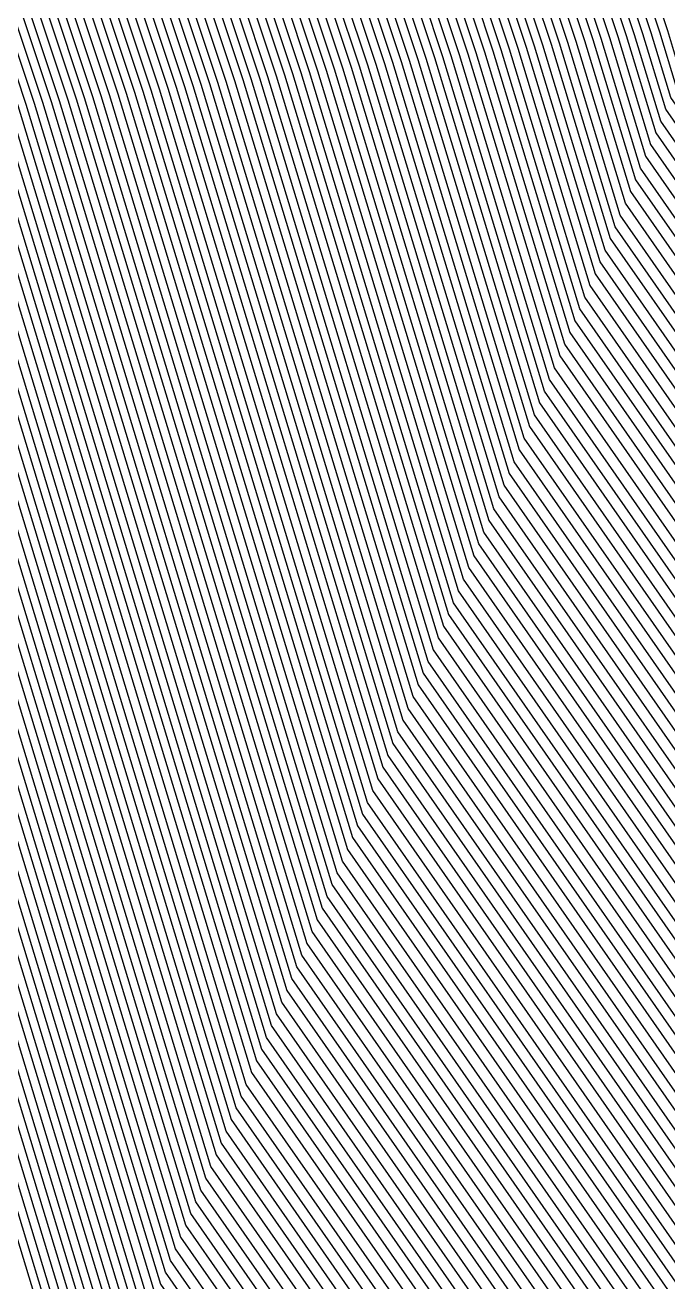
# Model space of a CAD drawing. Extents: x 7084 to 11035, y 13750 to 16729.
# Drawn here: x 8676.7 to 8715.3, y 14818.9 to 14894.4 of the extents above; entities that cross this region are included whole.
import ezdxf

# ---------------------------------------------------------------- set-up
doc = ezdxf.new("R2010")
doc.units = 0
doc.layers.add('Default', color=7, linetype='Continuous')

msp = doc.modelspace()

# ---------------------------------------------------------------- linework, layer by layer
at = {"layer": 'Default'}
for points in [[(8877.795, 14743.76), (8770.265, 14815.446), (8766.704, 14815.446), (8715.179, 14889.373), (8713.801, 14893.911), (8686.918, 14974.558), (8686.631, 14975.994), (8686.631, 15027.518), (8686.229, 15031.309), (8710.871, 15087.314), (8711.101, 15090.186), (8740.224, 15150.672), (8749.185, 15177.554), (8762.626, 15249.24)], [(8878.172, 14743.932), (8770.249, 14815.881), (8767.196, 14815.881), (8715.483, 14890.078), (8714.301, 14893.968), (8687.321, 14974.91), (8687.074, 14976.141), (8687.074, 15027.855), (8686.73, 15031.104), (8711.462, 15087.314), (8711.659, 15089.776), (8740.888, 15150.483), (8749.882, 15177.464), (8763.372, 15249.413)], [(8764.119, 15249.585), (8750.58, 15177.374), (8741.553, 15150.294), (8712.217, 15089.366), (8712.053, 15087.314), (8687.23, 15030.899), (8687.518, 15028.191), (8687.518, 14976.289), (8687.723, 14975.263), (8714.802, 14894.025), (8715.787, 14890.784), (8767.689, 14816.316), (8770.233, 14816.316), (8878.55, 14744.104), (8881.668, 14744.022), (8985.472, 14750.792), (8989.616, 14750.095), (9095.677, 14811.023), (9183.684, 14808.767), (9269.436, 14772.661), (9323.594, 14770.404)], [(8878.927, 14744.277), (8770.216, 14816.751), (8768.181, 14816.751), (8716.09, 14891.49), (8715.303, 14894.083), (8688.125, 14975.616), (8687.961, 14976.437), (8687.961, 15028.528), (8687.731, 15030.694), (8712.644, 15087.314), (8712.775, 15088.955), (8742.218, 15150.105), (8751.277, 15177.283), (8764.866, 15249.757)], [(8759.639, 15248.551), (8746.395, 15177.915), (8737.565, 15151.427), (8708.869, 15091.828), (8708.508, 15087.314), (8684.227, 15032.13), (8684.859, 15026.172), (8684.859, 14975.403), (8685.31, 14973.146), (8711.799, 14893.681), (8713.965, 14886.55), (8764.735, 14813.707), (8770.331, 14813.707), (8876.285, 14743.071)], [(8760.385, 15248.723), (8747.092, 15177.825), (8738.23, 15151.238), (8709.427, 15091.417), (8709.099, 15087.314), (8684.728, 15031.925), (8685.302, 15026.509), (8685.302, 14975.551), (8685.712, 14973.499), (8712.299, 14893.738), (8714.269, 14887.256), (8765.227, 14814.141), (8770.315, 14814.141), (8876.662, 14743.243), (8882.899, 14743.079)], [(8761.132, 15248.896), (8747.79, 15177.735), (8738.894, 15151.049), (8709.985, 15091.007), (8709.69, 15087.314), (8685.228, 15031.72), (8685.745, 15026.845), (8685.745, 14975.698), (8686.114, 14973.852), (8712.8, 14893.796), (8714.572, 14887.961), (8765.719, 14814.576), (8770.298, 14814.576), (8877.04, 14743.415)], [(8877.417, 14743.588), (8770.282, 14815.011), (8766.212, 14815.011), (8714.876, 14888.667), (8713.3, 14893.853), (8686.516, 14974.205), (8686.188, 14975.846), (8686.188, 15027.182), (8685.729, 15031.514), (8710.281, 15087.314), (8710.543, 15090.597), (8739.559, 15150.86), (8748.487, 15177.644), (8761.879, 15249.068)], [(8874.398, 14742.209), (8770.413, 14811.532), (8762.273, 14811.532), (8712.447, 14883.021), (8709.296, 14893.394), (8683.3, 14971.382), (8682.643, 14974.664), (8682.643, 15024.49), (8681.724, 15033.156), (8705.554, 15087.314), (8706.079, 15093.879), (8734.242, 15152.37), (8742.907, 15178.366), (8755.905, 15247.689)], [(8874.775, 14742.381), (8770.397, 14811.967), (8762.765, 14811.967), (8712.751, 14883.727), (8709.796, 14893.451), (8683.702, 14971.735), (8683.086, 14974.812), (8683.086, 15024.827), (8682.225, 15032.95), (8706.145, 15087.314), (8706.637, 15093.469), (8734.906, 15152.182), (8743.605, 15178.276), (8756.652, 15247.862)], [(8757.399, 15248.034), (8744.302, 15178.186), (8735.571, 15151.993), (8707.195, 15093.058), (8706.736, 15087.314), (8682.725, 15032.745), (8683.529, 15025.163), (8683.529, 14974.96), (8684.104, 14972.088), (8710.297, 14893.508), (8713.054, 14884.433), (8763.258, 14812.402), (8770.38, 14812.402), (8875.153, 14742.554), (8883.884, 14742.324)], [(8758.145, 15248.206), (8745, 15178.096), (8736.236, 15151.804), (8707.753, 15092.648), (8707.326, 15087.314), (8683.226, 15032.54), (8683.973, 15025.5), (8683.973, 14975.107), (8684.506, 14972.441), (8710.798, 14893.566), (8713.358, 14885.138), (8763.75, 14812.837), (8770.364, 14812.837), (8875.53, 14742.726), (8883.637, 14742.513), (8984.422, 14749.086), (8995.196, 14747.272), (9098.171, 14806.428), (9183.619, 14804.237), (9266.875, 14769.182), (9319.458, 14766.991)], [(8875.907, 14742.898), (8770.347, 14813.272), (8764.242, 14813.272), (8713.661, 14885.844), (8711.298, 14893.623), (8684.908, 14972.793), (8684.416, 14975.255), (8684.416, 15025.836), (8683.726, 15032.335), (8707.917, 15087.314), (8708.311, 15092.238), (8736.9, 15151.615), (8745.697, 15178.005), (8758.892, 15248.379)], [(8872.888, 14741.52), (8770.479, 14809.792), (8760.303, 14809.792), (8711.232, 14880.199), (8707.294, 14893.164), (8681.691, 14969.971), (8680.871, 14974.073), (8680.871, 15023.145), (8679.722, 15033.976), (8703.191, 15087.314), (8703.847, 15095.52), (8731.583, 15153.125), (8740.117, 15178.727), (8752.918, 15247)], [(8873.265, 14741.692), (8770.462, 14810.227), (8760.796, 14810.227), (8711.536, 14880.904), (8707.794, 14893.221), (8682.093, 14970.323), (8681.314, 14974.221), (8681.314, 15023.481), (8680.223, 15033.771), (8703.781, 15087.314), (8704.405, 15095.11), (8732.248, 15152.936), (8740.815, 15178.637), (8753.665, 15247.172)], [(8874.02, 14742.037), (8770.429, 14811.097), (8761.781, 14811.097), (8712.143, 14882.316), (8708.795, 14893.336), (8682.898, 14971.029), (8682.2, 14974.517), (8682.2, 15024.154), (8681.224, 15033.361), (8704.963, 15087.314), (8705.521, 15094.289), (8733.577, 15152.559), (8742.21, 15178.457), (8755.158, 15247.517)], [(8749.184, 15246.139), (8736.63, 15179.179), (8728.26, 15154.069), (8701.057, 15097.572), (8700.237, 15087.314), (8677.219, 15035.002), (8678.655, 15021.462), (8678.655, 14973.335), (8679.681, 14968.206), (8704.791, 14892.877), (8709.714, 14876.67), (8757.842, 14807.618), (8770.561, 14807.618), (8871, 14740.658), (8886.591, 14740.248), (8982.846, 14746.525), (9003.566, 14743.038), (9101.913, 14799.535), (9183.52, 14797.443), (9263.035, 14763.963), (9313.255, 14761.87), (9339.308, 14761.46), (9443.933, 14788.662)], [(8871.378, 14740.83), (8770.544, 14808.053), (8758.334, 14808.053), (8710.018, 14877.376), (8705.291, 14892.934), (8680.083, 14968.559), (8679.098, 14973.483), (8679.098, 15021.799), (8677.72, 15034.797), (8700.827, 15087.314), (8701.615, 15097.161), (8728.924, 15153.88), (8737.327, 15179.089), (8749.931, 15246.311)], [(8871.755, 14741.003), (8770.528, 14808.488), (8758.826, 14808.488), (8710.322, 14878.081), (8705.792, 14892.991), (8680.485, 14968.912), (8679.541, 14973.63), (8679.541, 15022.135), (8678.22, 15034.592), (8701.418, 15087.314), (8702.173, 15096.751), (8729.589, 15153.691), (8738.025, 15178.998), (8750.678, 15246.483)], [(8751.425, 15246.655), (8738.722, 15178.908), (8730.254, 15153.503), (8702.731, 15096.341), (8702.009, 15087.314), (8678.721, 15034.387), (8679.985, 15022.472), (8679.985, 14973.778), (8680.887, 14969.265), (8706.293, 14893.049), (8710.625, 14878.787), (8759.319, 14808.923), (8770.512, 14808.923), (8872.133, 14741.175)], [(8752.171, 15246.828), (8739.42, 15178.818), (8730.918, 15153.314), (8703.289, 15095.93), (8702.6, 15087.314), (8679.221, 15034.181), (8680.428, 15022.808), (8680.428, 14973.926), (8681.289, 14969.618), (8706.793, 14893.106), (8710.929, 14879.493), (8759.811, 14809.357), (8770.495, 14809.357), (8872.51, 14741.347), (8885.607, 14741.003), (8983.371, 14747.379), (9000.776, 14744.449), (9100.666, 14801.833), (9183.553, 14799.707), (9264.315, 14765.702)], [(8869.49, 14739.969), (8770.626, 14805.878), (8755.872, 14805.878), (8708.5, 14873.847), (8702.789, 14892.647), (8678.073, 14966.795), (8676.883, 14972.744), (8676.883, 15020.117), (8675.217, 15035.823), (8697.873, 15087.314), (8698.825, 15099.213), (8725.601, 15154.824), (8733.84, 15179.54), (8746.198, 15245.449)], [(8746.944, 15245.622), (8734.537, 15179.45), (8726.266, 15154.635), (8699.383, 15098.802), (8698.464, 15087.314), (8675.718, 15035.617), (8677.326, 15020.453), (8677.326, 14972.892), (8678.475, 14967.148), (8703.289, 14892.704), (8708.804, 14874.553), (8756.365, 14806.313), (8770.61, 14806.313), (8869.868, 14740.141), (8887.33, 14739.682), (8982.452, 14745.885), (9005.658, 14741.979)], [(9183.504, 14796.31), (9102.537, 14798.386), (9004.961, 14742.332), (8982.584, 14746.099), (8887.084, 14739.87), (8870.245, 14740.313), (8770.594, 14806.748), (8756.857, 14806.748), (8709.107, 14875.259), (8703.79, 14892.762), (8678.877, 14967.501), (8677.769, 14973.04), (8677.769, 15020.789), (8676.218, 15035.412), (8699.055, 15087.314), (8699.941, 15098.392), (8726.93, 15154.446), (8735.235, 15179.359), (8747.691, 15245.794)], [(8748.438, 15245.966), (8735.932, 15179.269), (8727.595, 15154.258), (8700.499, 15097.982), (8699.646, 15087.314), (8676.719, 15035.207), (8678.212, 15021.126), (8678.212, 14973.187), (8679.279, 14967.853), (8704.29, 14892.819), (8709.411, 14875.964), (8757.349, 14807.183), (8770.577, 14807.183), (8870.623, 14740.486), (8886.838, 14740.059)], [(8867.981, 14739.279), (8770.692, 14804.139), (8753.903, 14804.139), (8707.285, 14871.024), (8700.786, 14892.417), (8676.464, 14965.384), (8675.11, 14972.153), (8675.11, 15018.771), (8673.215, 15036.643), (8695.51, 15087.314), (8696.593, 15100.854), (8722.942, 15155.579), (8731.05, 15179.901), (8743.211, 15244.76)], [(8743.957, 15244.932), (8731.747, 15179.811), (8723.607, 15155.39), (8697.151, 15100.444), (8696.101, 15087.314), (8673.715, 15036.438), (8675.553, 15019.107), (8675.553, 14972.301), (8676.866, 14965.736), (8701.287, 14892.474), (8707.589, 14871.73), (8754.395, 14804.573), (8770.676, 14804.573), (8868.358, 14739.452)], [(8869.113, 14739.796), (8770.643, 14805.443), (8755.38, 14805.443), (8708.196, 14873.142), (8702.288, 14892.589), (8677.67, 14966.442), (8676.44, 14972.596), (8676.44, 15019.78), (8674.716, 15036.028), (8697.282, 15087.314), (8698.267, 15099.623), (8724.936, 15155.013), (8733.142, 15179.63), (8745.451, 15245.277)], [(8739.477, 15243.898), (8727.562, 15180.352), (8719.619, 15156.522), (8693.803, 15102.905), (8692.556, 15087.314), (8670.712, 15037.669), (8672.895, 15017.089), (8672.895, 14971.415), (8674.454, 14963.619), (8698.284, 14892.13), (8705.767, 14867.496), (8751.441, 14801.964), (8770.774, 14801.964), (8866.093, 14738.418)], [(8740.97, 15244.243), (8728.957, 15180.172), (8720.948, 15156.145), (8694.919, 15102.085), (8693.738, 15087.314), (8671.713, 15037.259), (8673.781, 15017.761), (8673.781, 14971.71), (8675.258, 14964.325), (8699.285, 14892.245), (8706.375, 14868.907), (8752.426, 14802.834), (8770.741, 14802.834), (8866.848, 14738.762)], [(8742.464, 15244.588), (8730.352, 15179.991), (8722.277, 15155.767), (8696.035, 15101.264), (8694.919, 15087.314), (8672.714, 15036.848), (8674.667, 15018.434), (8674.667, 14972.006), (8676.062, 14965.031), (8700.286, 14892.36), (8706.982, 14870.319), (8753.411, 14803.704), (8770.708, 14803.704), (8867.603, 14739.107)], [(8736.49, 15243.209), (8724.772, 15180.713), (8716.96, 15157.277), (8691.571, 15104.547), (8690.193, 15087.314), (8668.71, 15038.489), (8671.122, 15015.743), (8671.122, 14970.824), (8672.845, 14962.208), (8696.281, 14891.9), (8704.553, 14864.673), (8749.472, 14800.224), (8770.84, 14800.224), (8864.583, 14737.729)], [(9445.771, 14779.866), (9347.711, 14754.37), (9304.983, 14755.043), (9257.915, 14757.004), (9183.389, 14788.383), (9106.902, 14790.345), (9014.726, 14737.392), (8980.745, 14743.112), (8890.53, 14737.228), (8864.961, 14737.901), (8770.823, 14800.659), (8749.964, 14800.659), (8704.857, 14865.379), (8696.782, 14891.958), (8673.248, 14962.561), (8671.565, 14970.972), (8671.565, 15016.079), (8669.21, 15038.284), (8690.783, 15087.314), (8692.129, 15104.136), (8717.625, 15157.089), (8725.47, 15180.623), (8737.237, 15243.381)], [(8863.074, 14737.039), (8770.905, 14798.485), (8747.502, 14798.485), (8703.338, 14861.85), (8694.279, 14891.67), (8671.237, 14960.796), (8669.35, 14970.233), (8669.35, 15014.397), (8666.707, 15039.31), (8687.829, 15087.314), (8689.339, 15106.188), (8714.301, 15158.032), (8721.982, 15181.074), (8733.503, 15242.52)], [(8734.25, 15242.692), (8722.68, 15180.984), (8714.966, 15157.844), (8689.897, 15105.777), (8688.42, 15087.314), (8667.208, 15039.105), (8669.793, 15014.734), (8669.793, 14970.381), (8671.639, 14961.149), (8694.78, 14891.728), (8703.642, 14862.556), (8747.995, 14798.92), (8770.889, 14798.92), (8863.451, 14737.212), (8891.515, 14736.473)], [(8863.828, 14737.384), (8770.873, 14799.355), (8748.487, 14799.355), (8703.946, 14863.262), (8695.28, 14891.785), (8672.041, 14961.502), (8670.236, 14970.529), (8670.236, 15015.07), (8667.709, 15038.9), (8689.011, 15087.314), (8690.455, 15105.367), (8715.631, 15157.655), (8723.377, 15180.894), (8734.997, 15242.864)], [(8864.206, 14737.556), (8770.856, 14799.789), (8748.979, 14799.789), (8704.249, 14863.967), (8695.781, 14891.843), (8672.443, 14961.855), (8670.679, 14970.676), (8670.679, 15015.406), (8668.209, 15038.695), (8689.602, 15087.314), (8691.013, 15104.957), (8716.295, 15157.466), (8724.075, 15180.804), (8735.743, 15243.037)], [(8729.769, 15241.658), (8718.495, 15181.526), (8710.978, 15158.976), (8686.549, 15108.239), (8684.875, 15087.314), (8664.205, 15040.336), (8667.134, 15012.715), (8667.134, 14969.495), (8669.227, 14959.032), (8691.776, 14891.383), (8701.82, 14858.322), (8745.041, 14796.31), (8770.987, 14796.31), (8861.186, 14736.178)], [(8730.516, 15241.83), (8719.192, 15181.435), (8711.643, 15158.787), (8687.107, 15107.829), (8685.466, 15087.314), (8664.705, 15040.131), (8667.577, 15013.051), (8667.577, 14969.642), (8669.629, 14959.385), (8692.277, 14891.441), (8702.124, 14859.027), (8745.533, 14796.745), (8770.971, 14796.745), (8861.564, 14736.35)], [(8861.941, 14736.522), (8770.955, 14797.18), (8746.025, 14797.18), (8702.428, 14859.733), (8692.778, 14891.498), (8670.031, 14959.738), (8668.02, 14969.79), (8668.02, 15013.388), (8665.206, 15039.925), (8686.057, 15087.314), (8687.665, 15107.419), (8712.307, 15158.598), (8719.89, 15181.345), (8731.263, 15242.003)], [(8862.319, 14736.695), (8770.938, 14797.615), (8746.518, 14797.615), (8702.731, 14860.439), (8693.278, 14891.555), (8670.433, 14960.091), (8668.464, 14969.938), (8668.464, 15013.724), (8665.706, 15039.72), (8686.648, 15087.314), (8688.223, 15107.008), (8712.972, 15158.41), (8720.587, 15181.255), (8732.01, 15242.175)], [(8726.783, 15240.969), (8715.705, 15181.887), (8708.319, 15159.731), (8684.317, 15109.88), (8682.512, 15087.314), (8662.202, 15041.156), (8665.362, 15011.369), (8665.362, 14968.904), (8667.618, 14957.621), (8689.774, 14891.153), (8700.606, 14855.499), (8743.071, 14794.571), (8771.053, 14794.571), (8859.676, 14735.488)], [(8860.054, 14735.661), (8771.037, 14795.005), (8743.564, 14795.005), (8700.909, 14856.205), (8690.275, 14891.211), (8668.02, 14957.974), (8665.805, 14969.052), (8665.805, 15011.706), (8662.703, 15040.951), (8683.103, 15087.314), (8684.875, 15109.47), (8708.984, 15159.542), (8716.402, 15181.796), (8727.529, 15241.141)], [(8728.276, 15241.313), (8717.1, 15181.706), (8709.649, 15159.353), (8685.433, 15109.06), (8683.694, 15087.314), (8663.204, 15040.746), (8666.248, 15012.042), (8666.248, 14969.199), (8668.423, 14958.326), (8690.775, 14891.268), (8701.213, 14856.91), (8744.056, 14795.44), (8771.02, 14795.44), (8860.431, 14735.833)], [(8857.789, 14734.627), (8771.135, 14792.396), (8740.609, 14792.396), (8699.088, 14851.97), (8687.271, 14890.866), (8665.608, 14955.857), (8663.146, 14968.165), (8663.146, 15009.687), (8659.7, 15042.182), (8679.558, 15087.314), (8681.527, 15111.932), (8704.996, 15160.675), (8712.217, 15182.338), (8723.049, 15240.107)], [(8723.796, 15240.28), (8712.915, 15182.248), (8705.661, 15160.486), (8682.085, 15111.522), (8680.149, 15087.314), (8660.2, 15041.977), (8663.589, 15010.023), (8663.589, 14968.313), (8666.01, 14956.209), (8687.772, 14890.924), (8699.391, 14852.676), (8741.102, 14792.831), (8771.119, 14792.831), (8858.166, 14734.799), (8894.961, 14733.831), (8978.382, 14739.271), (9027.281, 14731.041), (9112.515, 14780.005), (9183.241, 14778.192), (9252.154, 14749.176), (9295.678, 14747.362), (9357.164, 14746.394), (9447.839, 14769.969)], [(8858.544, 14734.971), (8771.102, 14793.266), (8741.594, 14793.266), (8699.695, 14853.382), (8688.272, 14890.981), (8666.412, 14956.562), (8664.032, 14968.461), (8664.032, 15010.36), (8660.701, 15041.772), (8680.739, 15087.314), (8682.643, 15111.111), (8706.325, 15160.297), (8713.612, 15182.158), (8724.542, 15240.452)], [(8858.921, 14735.144), (8771.086, 14793.701), (8742.086, 14793.701), (8699.999, 14854.088), (8688.773, 14891.038), (8666.814, 14956.915), (8664.475, 14968.608), (8664.475, 15010.696), (8661.201, 15041.567), (8681.33, 15087.314), (8683.201, 15110.701), (8706.99, 15160.108), (8714.31, 15182.067), (8725.289, 15240.624)], [(8726.036, 15240.797), (8715.007, 15181.977), (8707.655, 15159.92), (8683.759, 15110.291), (8681.921, 15087.314), (8661.702, 15041.362), (8664.919, 15011.033), (8664.919, 14968.756), (8667.216, 14957.268), (8689.274, 14891.096), (8700.302, 14854.793), (8742.579, 14794.136), (8771.07, 14794.136), (8859.299, 14735.316)], [(8720.809, 15239.59), (8710.125, 15182.609), (8703.002, 15161.241), (8679.853, 15113.163), (8677.785, 15087.314), (8658.198, 15042.798), (8661.817, 15008.678), (8661.817, 14967.722), (8664.402, 14954.798), (8685.77, 14890.694), (8698.177, 14849.853), (8739.132, 14791.091), (8771.184, 14791.091), (8856.657, 14734.11), (8895.946, 14733.076), (8977.857, 14738.418), (9030.071, 14729.629), (9113.762, 14777.707), (9183.208, 14775.927), (9250.874, 14747.436)], [(8721.555, 15239.763), (8710.822, 15182.519), (8703.667, 15161.052), (8680.411, 15112.752), (8678.376, 15087.314), (8658.699, 15042.592), (8662.26, 15009.014), (8662.26, 14967.87), (8664.804, 14955.151), (8686.27, 14890.751), (8698.481, 14850.559), (8739.625, 14791.526), (8771.168, 14791.526), (8857.034, 14734.282)], [(8722.302, 15239.935), (8711.52, 15182.428), (8704.331, 15160.863), (8680.969, 15112.342), (8678.967, 15087.314), (8659.199, 15042.387), (8662.703, 15009.35), (8662.703, 14968.018), (8665.206, 14955.504), (8686.771, 14890.809), (8698.784, 14851.265), (8740.117, 14791.961), (8771.152, 14791.961), (8857.411, 14734.454)], [(8717.075, 15238.729), (8706.637, 15183.06), (8699.679, 15162.184), (8677.063, 15115.214), (8674.831, 15087.314), (8655.695, 15043.823), (8659.601, 15006.995), (8659.601, 14966.984), (8662.391, 14953.034), (8683.267, 14890.407), (8696.659, 14846.325), (8736.671, 14788.917), (8771.266, 14788.917), (8854.769, 14733.248), (8897.177, 14732.132), (8977.201, 14737.351), (9033.558, 14727.865), (9115.321, 14774.835), (9183.167, 14773.096), (9249.274, 14745.262), (9291.025, 14743.522)], [(8717.822, 15238.901), (8707.335, 15182.97), (8700.343, 15161.996), (8677.621, 15114.804), (8675.422, 15087.314), (8656.196, 15043.618), (8660.044, 15007.332), (8660.044, 14967.131), (8662.793, 14953.387), (8683.767, 14890.464), (8696.962, 14847.03), (8737.163, 14789.352), (8771.25, 14789.352), (8855.147, 14733.42), (8896.931, 14732.321), (8977.332, 14737.565), (9032.861, 14728.218)], [(8855.524, 14733.593), (8771.234, 14789.787), (8737.655, 14789.787), (8697.266, 14847.736), (8684.268, 14890.522), (8663.195, 14953.739), (8660.487, 14967.279), (8660.487, 15007.668), (8656.696, 15043.413), (8676.013, 15087.314), (8678.179, 15114.394), (8701.008, 15161.807), (8708.032, 15182.88), (8718.568, 15239.073)], [(8855.902, 14733.765), (8771.217, 14790.221), (8738.148, 14790.221), (8697.57, 14848.442), (8684.769, 14890.579), (8663.597, 14954.092), (8660.931, 14967.427), (8660.931, 15008.005), (8657.197, 15043.208), (8676.604, 15087.314), (8678.737, 15113.983), (8701.673, 15161.618), (8708.73, 15182.789), (8719.315, 15239.246)], [(9183.126, 14770.265), (9116.881, 14771.963), (9037.046, 14726.101), (8976.544, 14736.284), (8898.408, 14731.188), (8852.882, 14732.387), (8771.349, 14786.742), (8734.209, 14786.742), (8695.141, 14842.796), (8680.764, 14890.119), (8660.381, 14951.269), (8657.386, 14966.245), (8657.386, 15005.313), (8653.192, 15044.849), (8671.877, 15087.314), (8674.273, 15117.266), (8696.355, 15163.128), (8703.15, 15183.511), (8713.341, 15237.867)], [(8853.259, 14732.559), (8771.332, 14787.177), (8734.701, 14787.177), (8695.444, 14843.502), (8681.265, 14890.177), (8660.783, 14951.622), (8657.829, 14966.393), (8657.829, 15005.65), (8653.693, 15044.644), (8672.468, 15087.314), (8674.831, 15116.855), (8697.02, 15162.939), (8703.847, 15183.421), (8714.088, 15238.039)], [(8853.637, 14732.731), (8771.316, 14787.612), (8735.194, 14787.612), (8695.748, 14844.208), (8681.765, 14890.234), (8661.185, 14951.975), (8658.272, 14966.541), (8658.272, 15005.986), (8654.194, 15044.439), (8673.059, 15087.314), (8675.389, 15116.445), (8697.685, 15162.751), (8704.545, 15183.331), (8714.835, 15238.212)], [(8715.582, 15238.384), (8705.242, 15183.241), (8698.349, 15162.562), (8675.947, 15116.035), (8673.65, 15087.314), (8654.694, 15044.234), (8658.715, 15006.323), (8658.715, 14966.688), (8661.587, 14952.328), (8682.266, 14890.292), (8696.052, 14844.913), (8735.686, 14788.047), (8771.299, 14788.047), (8854.014, 14732.904)], [(8716.328, 15238.556), (8705.94, 15183.15), (8699.014, 15162.373), (8676.505, 15115.624), (8674.24, 15087.314), (8655.195, 15044.028), (8659.158, 15006.659), (8659.158, 14966.836), (8661.989, 14952.681), (8682.766, 14890.349), (8696.355, 14845.619), (8736.178, 14788.482), (8771.283, 14788.482), (8854.392, 14733.076)], [(8851.372, 14731.697), (8771.414, 14785.003), (8732.239, 14785.003), (8693.926, 14839.973), (8678.762, 14889.89), (8658.772, 14949.858), (8655.613, 14965.654), (8655.613, 15003.967), (8651.19, 15045.67), (8669.514, 15087.314), (8672.041, 15118.907), (8693.697, 15163.883), (8700.36, 15183.873), (8710.354, 15237.178)], [(8711.101, 15237.35), (8701.057, 15183.782), (8694.361, 15163.694), (8672.599, 15118.497), (8670.105, 15087.314), (8651.691, 15045.464), (8656.056, 15004.304), (8656.056, 14965.802), (8659.175, 14950.211), (8679.262, 14889.947), (8694.23, 14840.679), (8732.732, 14785.437), (8771.398, 14785.437), (8851.749, 14731.87)], [(8711.848, 15237.522), (8701.755, 15183.692), (8695.026, 15163.506), (8673.157, 15118.086), (8670.696, 15087.314), (8652.191, 15045.259), (8656.499, 15004.64), (8656.499, 14965.95), (8659.577, 14950.564), (8679.763, 14890.005), (8694.534, 14841.385), (8733.224, 14785.872), (8771.381, 14785.872), (8852.127, 14732.042), (8898.9, 14730.811)], [(9450.366, 14757.874), (9368.718, 14736.645), (9284.305, 14737.975), (9245.113, 14739.608), (9183.061, 14765.735), (9119.375, 14767.368), (9042.626, 14723.278), (8975.494, 14734.578), (8900.377, 14729.679), (8849.862, 14731.008), (8771.48, 14783.263), (8730.27, 14783.263), (8692.712, 14837.151), (8676.76, 14889.66), (8657.164, 14948.447), (8653.841, 14965.063), (8653.841, 15002.622), (8649.188, 15046.49), (8667.151, 15087.314), (8669.809, 15120.548), (8691.038, 15164.638), (8697.57, 15184.234), (8707.367, 15236.488)], [(8850.24, 14731.18), (8771.463, 14783.698), (8730.762, 14783.698), (8693.015, 14837.856), (8677.26, 14889.717), (8657.566, 14948.799), (8654.284, 14965.211), (8654.284, 15002.958), (8649.689, 15046.285), (8667.741, 15087.314), (8670.367, 15120.138), (8691.702, 15164.449), (8698.267, 15184.143), (8708.114, 15236.661)], [(8709.608, 15237.005), (8699.662, 15183.963), (8693.032, 15164.072), (8671.483, 15119.317), (8668.923, 15087.314), (8650.69, 15045.875), (8655.17, 15003.631), (8655.17, 14965.507), (8658.37, 14949.505), (8678.261, 14889.832), (8693.623, 14839.268), (8731.747, 14784.568), (8771.431, 14784.568), (8850.994, 14731.525)], [(8847.975, 14730.146), (8771.562, 14781.088), (8727.808, 14781.088), (8691.194, 14833.622), (8674.257, 14889.373), (8655.154, 14946.682), (8651.625, 14964.325), (8651.625, 15000.939), (8646.685, 15047.516), (8664.196, 15087.314), (8667.019, 15122.599), (8687.714, 15165.582), (8694.082, 15184.685), (8703.634, 15235.627)], [(9450.596, 14756.774), (9369.768, 14735.759), (9283.271, 14737.121), (9244.473, 14738.738), (9183.044, 14764.603), (9119.999, 14766.219), (9044.021, 14722.572), (8975.231, 14734.151), (8900.87, 14729.301), (8849.107, 14730.663), (8771.513, 14782.393), (8729.285, 14782.393), (8692.105, 14835.739), (8675.759, 14889.545), (8656.36, 14947.741), (8652.954, 14964.768), (8652.954, 15001.949), (8648.187, 15046.9), (8665.969, 15087.314), (8668.693, 15121.369), (8689.708, 15165.015), (8696.175, 15184.414), (8705.874, 15236.144)], [(8706.621, 15236.316), (8696.872, 15184.324), (8690.373, 15164.827), (8669.251, 15120.958), (8666.56, 15087.314), (8648.687, 15046.695), (8653.398, 15002.285), (8653.398, 14964.916), (8656.762, 14948.094), (8676.259, 14889.602), (8692.408, 14836.445), (8729.778, 14782.828), (8771.496, 14782.828), (8849.485, 14730.836)], [(8701.394, 15235.11), (8691.99, 15184.956), (8685.72, 15166.148), (8665.345, 15123.83), (8662.424, 15087.314), (8645.184, 15048.131), (8650.296, 14999.93), (8650.296, 14963.882), (8653.947, 14945.624), (8672.755, 14889.2), (8690.283, 14831.505), (8726.331, 14779.784), (8771.611, 14779.784), (8846.842, 14729.629), (8902.347, 14728.169), (8974.443, 14732.871), (9048.206, 14720.455)], [(8702.14, 15235.282), (8692.687, 15184.865), (8686.385, 15165.959), (8665.903, 15123.42), (8663.015, 15087.314), (8645.684, 15047.926), (8650.739, 15000.267), (8650.739, 14964.03), (8654.349, 14945.977), (8673.256, 14889.258), (8690.587, 14832.211), (8726.824, 14780.218), (8771.595, 14780.218), (8847.22, 14729.802)], [(8702.887, 15235.455), (8693.385, 15184.775), (8687.05, 15165.77), (8666.461, 15123.01), (8663.606, 15087.314), (8646.185, 15047.721), (8651.182, 15000.603), (8651.182, 14964.177), (8654.752, 14946.33), (8673.756, 14889.315), (8690.89, 14832.916), (8727.316, 14780.653), (8771.578, 14780.653), (8847.597, 14729.974), (8901.854, 14728.546), (8974.706, 14733.297), (9046.811, 14721.161), (9121.246, 14763.922), (9183.012, 14762.338), (9243.193, 14736.998), (9281.203, 14735.415)], [(8696.913, 15234.076), (8687.805, 15185.497), (8681.732, 15167.28), (8661.997, 15126.292), (8658.879, 15087.314), (8642.18, 15049.362), (8647.637, 14997.912), (8647.637, 14962.996), (8651.535, 14943.507), (8669.752, 14888.856), (8688.461, 14827.271), (8723.377, 14777.174), (8771.71, 14777.174), (8844.578, 14728.595)], [(9451.86, 14750.727), (9375.545, 14730.885), (9277.584, 14732.428), (9240.953, 14733.954), (9182.954, 14758.375), (9123.429, 14759.901), (9051.693, 14718.691), (8973.787, 14731.804), (8903.578, 14727.225), (8844.955, 14728.768), (8771.693, 14777.609), (8723.869, 14777.609), (8688.765, 14827.976), (8670.252, 14888.913), (8651.937, 14943.86), (8648.08, 14963.143), (8648.08, 14998.248), (8642.681, 15049.157), (8659.47, 15087.314), (8662.555, 15125.882), (8682.397, 15167.092), (8688.502, 15185.407), (8697.66, 15234.248)], [(8845.71, 14729.112), (8771.66, 14778.479), (8724.854, 14778.479), (8689.372, 14829.388), (8671.254, 14889.028), (8652.741, 14944.565), (8648.966, 14963.439), (8648.966, 14998.921), (8643.682, 15048.747), (8660.652, 15087.314), (8663.671, 15125.061), (8683.726, 15166.714), (8689.897, 15185.227), (8699.153, 15234.593)], [(9451.515, 14752.376), (9373.97, 14732.214), (9279.135, 14733.708), (9241.913, 14735.259), (9182.979, 14760.073), (9122.493, 14761.624), (9049.601, 14719.75), (8974.181, 14732.444), (8902.839, 14727.791), (8846.087, 14729.285), (8771.644, 14778.914), (8725.347, 14778.914), (8689.676, 14830.094), (8671.754, 14889.085), (8653.143, 14944.918), (8649.41, 14963.586), (8649.41, 14999.257), (8644.182, 15048.542), (8661.242, 15087.314), (8664.229, 15124.651), (8684.391, 15166.525), (8690.595, 15185.136), (8699.9, 15234.765)], [(8843.068, 14727.906), (8771.775, 14775.434), (8721.408, 14775.434), (8687.247, 14824.448), (8667.75, 14888.626), (8649.927, 14942.095), (8645.865, 14962.405), (8645.865, 14996.566), (8640.178, 15050.183), (8656.516, 15087.314), (8659.765, 15127.933), (8679.074, 15168.035), (8685.015, 15185.858), (8693.926, 15233.387)], [(9182.921, 14756.11), (9124.676, 14757.603), (9054.483, 14717.28), (8973.262, 14730.951), (8904.562, 14726.47), (8843.445, 14728.078), (8771.759, 14775.869), (8721.9, 14775.869), (8687.55, 14825.154), (8668.25, 14888.683), (8650.329, 14942.448), (8646.308, 14962.552), (8646.308, 14996.902), (8640.679, 15049.978), (8657.107, 15087.314), (8660.323, 15127.523), (8679.738, 15167.846), (8685.712, 15185.768), (8694.673, 15233.559)], [(8843.823, 14728.251), (8771.742, 14776.304), (8722.392, 14776.304), (8687.854, 14825.859), (8668.751, 14888.741), (8650.731, 14942.801), (8646.751, 14962.7), (8646.751, 14997.239), (8641.179, 15049.773), (8657.697, 15087.314), (8660.881, 15127.113), (8680.403, 15167.658), (8686.41, 15185.678), (8695.42, 15233.731)], [(8696.166, 15233.904), (8687.107, 15185.588), (8681.068, 15167.469), (8661.439, 15126.702), (8658.288, 15087.314), (8641.68, 15049.567), (8647.194, 14997.575), (8647.194, 14962.848), (8651.133, 14943.154), (8669.251, 14888.798), (8688.158, 14826.565), (8722.885, 14776.739), (8771.726, 14776.739), (8844.2, 14728.423), (8904.07, 14726.848)], [(8690.939, 15232.697), (8682.225, 15186.219), (8676.415, 15168.79), (8657.533, 15129.574), (8654.153, 15087.314), (8638.176, 15051.003), (8644.092, 14995.22), (8644.092, 14961.814), (8648.318, 14940.684), (8665.747, 14888.396), (8686.032, 14821.625), (8719.438, 14773.695)], [(8841.935, 14727.389), (8771.824, 14774.13), (8719.931, 14774.13), (8686.336, 14822.331), (8666.248, 14888.454), (8648.72, 14941.037), (8644.535, 14961.962), (8644.535, 14995.556), (8638.676, 15050.798), (8654.743, 15087.314), (8658.091, 15129.164), (8677.08, 15168.601), (8682.922, 15186.129), (8691.686, 15232.87)], [(9182.905, 14754.977), (9125.3, 14756.454), (9055.878, 14716.574), (8972.999, 14730.524), (8905.055, 14726.093), (8842.69, 14727.734), (8771.792, 14775), (8720.915, 14775), (8686.943, 14823.742), (8667.249, 14888.569), (8649.524, 14941.742), (8645.421, 14962.257), (8645.421, 14996.229), (8639.677, 15050.388), (8655.925, 15087.314), (8659.207, 15128.344), (8678.409, 15168.224), (8684.317, 15185.949), (8693.18, 15233.214)], [(8687.206, 15231.836), (8678.737, 15186.671), (8673.092, 15169.734), (8654.743, 15131.626), (8651.198, 15087.314), (8635.673, 15052.029), (8641.877, 14993.538), (8641.877, 14961.075), (8646.308, 14938.92), (8663.245, 14888.109), (8684.514, 14818.097), (8716.977, 14771.52), (8771.923, 14771.52), (8839.67, 14726.355), (8907.024, 14724.583), (8971.949, 14728.817)], [(8687.952, 15232.008), (8679.435, 15186.58), (8673.756, 15169.545), (8655.301, 15131.216), (8651.789, 15087.314), (8636.174, 15051.824), (8642.32, 14993.874), (8642.32, 14961.223), (8646.71, 14939.272), (8663.745, 14888.166), (8684.818, 14818.802), (8717.469, 14771.955), (8771.907, 14771.955), (8840.048, 14726.528)], [(8840.425, 14726.7), (8771.89, 14772.39), (8717.961, 14772.39), (8685.121, 14819.508), (8664.246, 14888.224), (8647.112, 14939.625), (8642.763, 14961.371), (8642.763, 14994.211), (8636.674, 15051.619), (8652.38, 15087.314), (8655.859, 15130.805), (8674.421, 15169.356), (8680.132, 15186.49), (8688.699, 15232.18)], [(8841.18, 14727.045), (8771.857, 14773.26), (8718.946, 14773.26), (8685.729, 14820.919), (8665.247, 14888.339), (8647.916, 14940.331), (8643.649, 14961.666), (8643.649, 14994.884), (8637.675, 15051.209), (8653.562, 15087.314), (8656.975, 15129.985), (8675.75, 15168.979), (8681.527, 15186.31), (8690.193, 15232.525)], [(8684.219, 15231.146), (8675.947, 15187.032), (8670.433, 15170.489), (8652.511, 15133.267), (8648.835, 15087.314), (8633.671, 15052.85), (8640.104, 14992.192), (8640.104, 14960.485), (8644.699, 14937.508), (8661.242, 14887.879), (8683.3, 14815.274), (8715.007, 14769.781), (8771.989, 14769.781), (8838.161, 14725.666), (8908.009, 14723.828), (8971.424, 14727.964)], [(8684.965, 15231.319), (8676.645, 15186.942), (8671.098, 15170.3), (8653.069, 15132.857), (8649.426, 15087.314), (8634.171, 15052.645), (8640.547, 14992.528), (8640.547, 14960.632), (8645.101, 14937.861), (8661.743, 14887.937), (8683.603, 14815.98), (8715.499, 14770.216), (8771.972, 14770.216), (8838.538, 14725.838)], [(8838.915, 14726.011), (8771.956, 14770.65), (8715.992, 14770.65), (8683.907, 14816.685), (8662.244, 14887.994), (8645.504, 14938.214), (8640.99, 14960.78), (8640.99, 14992.865), (8634.672, 15052.439), (8650.017, 15087.314), (8653.627, 15132.446), (8671.762, 15170.111), (8677.342, 15186.851), (8685.712, 15231.491)], [(8839.293, 14726.183), (8771.939, 14771.085), (8716.484, 14771.085), (8684.211, 14817.391), (8662.744, 14888.052), (8645.906, 14938.567), (8641.433, 14960.928), (8641.433, 14993.201), (8635.172, 15052.234), (8650.608, 15087.314), (8654.185, 15132.036), (8672.427, 15169.923), (8678.04, 15186.761), (8686.459, 15231.663)], [(8680.485, 15230.285), (8672.46, 15187.483), (8667.11, 15171.432), (8649.721, 15135.319), (8645.881, 15087.314), (8631.168, 15053.875), (8637.889, 14990.51), (8637.889, 14959.746), (8642.689, 14935.744), (8658.74, 14887.592), (8681.782, 14811.745), (8712.545, 14767.606), (8772.071, 14767.606), (8836.273, 14724.804), (8909.24, 14722.884), (8970.767, 14726.897), (9067.736, 14710.575)], [(8682.725, 15230.802), (8674.552, 15187.212), (8669.104, 15170.866), (8651.395, 15134.088), (8647.653, 15087.314), (8632.67, 15053.26), (8639.218, 14991.519), (8639.218, 14960.189), (8643.895, 14936.803), (8660.241, 14887.764), (8682.692, 14813.862), (8714.022, 14768.911), (8772.021, 14768.911), (8837.406, 14725.321)], [(9454.962, 14735.882), (9389.725, 14718.921), (9263.626, 14720.907), (9232.312, 14722.211), (9182.733, 14743.087), (9131.848, 14744.392), (9070.526, 14709.164), (8970.242, 14726.043), (8910.224, 14722.129), (8834.763, 14724.115), (8772.136, 14765.866), (8710.576, 14765.866), (8680.567, 14808.923), (8656.737, 14887.362), (8641.081, 14934.333), (8636.116, 14959.155), (8636.116, 14989.164), (8629.166, 15054.696), (8643.518, 15087.314), (8647.489, 15136.96), (8664.451, 15172.187), (8669.67, 15187.844), (8677.498, 15229.596)], [(8678.992, 15229.94), (8671.065, 15187.664), (8665.78, 15171.81), (8648.605, 15136.139), (8644.699, 15087.314), (8630.167, 15054.286), (8637.002, 14989.837), (8637.002, 14959.451), (8641.885, 14935.038), (8657.739, 14887.477), (8681.174, 14810.334), (8711.561, 14766.736), (8772.103, 14766.736), (8835.518, 14724.46)], [(8676.751, 15229.423), (8668.972, 15187.934), (8663.786, 15172.376), (8646.931, 15137.37), (8642.927, 15087.314), (8628.665, 15054.901), (8635.673, 14988.828), (8635.673, 14959.008), (8640.679, 14933.98), (8656.237, 14887.305), (8680.264, 14808.217), (8710.084, 14765.432), (8772.153, 14765.432), (8834.386, 14723.943), (8910.471, 14721.941), (8970.111, 14725.83), (9071.223, 14708.811), (9132.16, 14743.817), (9182.724, 14742.521), (9231.992, 14721.776), (9263.109, 14720.48)], [(9587.297, 14907.926), (9546.432, 14856.845), (9522.266, 14848.705), (9444.622, 14785.364), (9342.459, 14758.801), (9310.153, 14759.31), (9261.115, 14761.353), (9183.471, 14794.045), (9103.784, 14796.089), (9007.751, 14740.921), (8982.058, 14745.245), (8888.069, 14739.115), (8868.736, 14739.624), (8770.659, 14805.008), (8754.888, 14805.008), (8707.893, 14872.436), (8701.788, 14892.532), (8677.268, 14966.089), (8675.997, 14972.449), (8675.997, 15019.444), (8674.216, 15036.233), (8696.692, 15087.314), (8697.709, 15100.033), (8724.272, 15155.201)], [(9598.285, 14808.644), (9504.738, 14777.133), (9454.847, 14736.432), (9389.2, 14719.364), (9264.143, 14721.333), (9232.632, 14722.646), (9182.741, 14743.653), (9131.536, 14744.966), (9069.828, 14709.517), (8970.373, 14726.257), (8909.978, 14722.318), (8835.141, 14724.287), (8772.12, 14766.301), (8711.068, 14766.301), (8680.871, 14809.628), (8657.238, 14887.42), (8641.483, 14934.685), (8636.559, 14959.303), (8636.559, 14989.501), (8629.666, 15054.491), (8644.109, 15087.314)], [(9580.807, 14824.891), (9510.647, 14801.258), (9451.4, 14752.926), (9373.445, 14732.657), (9279.652, 14734.134), (9242.233, 14735.694), (9182.987, 14760.639), (9122.182, 14762.198), (9048.903, 14720.102), (8974.312, 14732.657), (8902.593, 14727.98), (8846.465, 14729.457), (8771.628, 14779.349), (8725.839, 14779.349), (8689.979, 14830.799), (8672.255, 14889.143), (8653.545, 14945.271), (8649.853, 14963.734), (8649.853, 14999.594), (8644.683, 15048.336), (8661.833, 15087.314)], [(9574.398, 14830.849), (9512.813, 14810.104), (9450.137, 14758.974), (9367.668, 14737.532), (9285.338, 14738.828), (9245.753, 14740.478), (9183.077, 14766.868), (9118.751, 14768.517), (9041.231, 14723.984), (8975.756, 14735.004), (8899.885, 14730.056), (8850.617, 14731.353), (8771.447, 14784.133), (8731.255, 14784.133), (8693.319, 14838.562), (8677.761, 14889.775), (8657.968, 14949.152), (8654.727, 14965.359), (8654.727, 15003.295), (8650.189, 15046.08), (8668.332, 15087.314)], [(9596.086, 14892.245), (9558.667, 14845.471), (9518.13, 14831.817), (9447.035, 14773.818), (9353.488, 14749.496), (9299.297, 14750.349), (9254.394, 14752.22), (9183.299, 14782.155), (9110.332, 14784.026), (9022.398, 14733.511), (8979.301, 14740.765), (8893.238, 14735.152), (8860.809, 14736.005), (8771.004, 14795.875), (8744.548, 14795.875), (8701.517, 14857.616), (8691.276, 14891.326), (8668.825, 14958.679), (8666.691, 14969.347), (8666.691, 15012.378), (8663.704, 15040.541), (8684.284, 15087.314)], [(9591.064, 14901.206), (9551.676, 14851.97), (9520.494, 14841.467), (9445.656, 14780.415), (9347.186, 14754.813), (9305.5, 14755.47), (9258.235, 14757.439), (9183.397, 14788.95), (9106.59, 14790.919), (9014.028, 14737.745), (8980.877, 14743.325), (8890.284, 14737.417), (8865.338, 14738.073), (8770.807, 14801.094), (8750.456, 14801.094), (8705.16, 14866.084), (8697.283, 14892.015), (8673.65, 14962.914), (8672.008, 14971.119), (8672.008, 15016.416), (8669.711, 15038.079), (8691.374, 15087.314)], [(9588.971, 14904.939), (9548.763, 14854.678), (9521.478, 14845.488), (9445.082, 14783.164), (9344.56, 14757.029), (9308.085, 14757.603), (9259.835, 14759.614), (9183.438, 14791.781), (9105.031, 14793.791), (9010.541, 14739.509), (8981.533, 14744.392), (8889.053, 14738.36), (8867.226, 14738.935), (8770.725, 14803.269), (8752.918, 14803.269), (8706.678, 14869.613), (8699.785, 14892.302), (8675.66, 14964.678), (8674.224, 14971.858), (8674.224, 15018.098), (8672.214, 15037.053), (8694.328, 15087.314)], [(9595.372, 14811.352), (9505.723, 14781.154), (9454.272, 14739.181), (9386.574, 14721.579), (9266.728, 14723.467), (9234.232, 14724.821), (9182.782, 14746.484), (9129.977, 14747.838), (9066.341, 14711.281), (8971.03, 14727.324), (8908.747, 14723.262), (8837.028, 14725.149), (8772.038, 14768.476), (8713.53, 14768.476), (8682.389, 14813.157), (8659.741, 14887.707), (8643.493, 14936.45), (8638.775, 14960.041), (8638.775, 14991.183), (8632.169, 15053.465)], [(9587.215, 14818.934), (9508.48, 14792.412), (9452.664, 14746.878), (9379.222, 14727.783), (9273.965, 14729.441), (9238.713, 14730.909), (9182.897, 14754.411), (9125.612, 14755.88), (9056.576, 14716.221), (8972.868, 14730.311), (8905.301, 14725.904), (8842.313, 14727.561), (8771.808, 14774.565), (8720.423, 14774.565), (8686.64, 14823.037), (8666.749, 14888.511), (8649.122, 14941.39), (8644.978, 14962.109), (8644.978, 14995.893), (8639.177, 15050.593)], [(9577.311, 14828.141), (9511.828, 14806.083), (9450.711, 14756.225), (9370.294, 14735.316), (9282.754, 14736.695), (9244.153, 14738.303), (9183.036, 14764.037), (9120.311, 14765.645), (9044.718, 14722.22), (8975.1, 14733.938), (8901.116, 14729.112), (8848.73, 14730.491), (8771.529, 14781.958), (8728.793, 14781.958), (8691.801, 14835.034), (8675.258, 14889.488), (8655.958, 14947.388), (8652.511, 14964.62), (8652.511, 15001.612), (8647.686, 15047.106)], [(9605.293, 14875.817), (9571.485, 14833.557), (9513.798, 14814.125), (9449.562, 14761.722), (9365.042, 14739.747), (9287.923, 14740.962), (9247.354, 14742.652), (9183.118, 14769.699), (9117.192, 14771.389), (9037.743, 14725.748), (8976.413, 14736.071), (8898.654, 14731), (8852.504, 14732.214), (8771.365, 14786.307), (8733.716, 14786.307), (8694.837, 14842.091), (8680.264, 14890.062), (8659.979, 14950.917), (8656.943, 14966.097), (8656.943, 15004.977), (8652.692, 15045.054)], [(9589.808, 14903.446), (9549.928, 14853.595), (9521.084, 14843.879), (9445.312, 14782.065), (9345.61, 14756.143), (9307.051, 14756.75), (9259.195, 14758.744), (9183.422, 14790.648), (9105.655, 14792.642), (9011.936, 14738.804), (8981.271, 14743.965), (8889.546, 14737.983), (8866.471, 14738.59), (8770.758, 14802.399), (8751.933, 14802.399), (8706.071, 14868.202), (8698.784, 14892.187), (8674.856, 14963.972), (8673.338, 14971.563), (8673.338, 15017.425), (8671.212, 15037.464)], [(9590.645, 14901.952), (9551.093, 14852.512), (9520.691, 14842.271), (9445.541, 14780.965), (9346.661, 14755.256), (9306.017, 14755.896), (9258.555, 14757.874), (9183.405, 14789.516), (9106.279, 14791.493), (9013.331, 14738.098), (8981.008, 14743.538), (8890.038, 14737.605), (8865.716, 14738.246), (8770.791, 14801.529), (8750.949, 14801.529), (8705.464, 14866.79), (8697.783, 14892.072), (8674.052, 14963.266), (8672.452, 14971.267), (8672.452, 15016.752)], [(9593.993, 14895.978), (9555.754, 14848.179), (9519.115, 14835.838), (9446.46, 14776.567), (9350.862, 14751.711), (9301.881, 14752.483), (9255.994, 14754.395), (9183.34, 14784.986), (9108.773, 14786.898), (9018.911, 14735.275), (8979.958, 14741.832), (8892.007, 14736.096), (8862.696, 14736.867), (8770.922, 14798.05), (8747.01, 14798.05), (8703.035, 14861.145), (8693.779, 14891.613), (8670.835, 14960.444), (8668.907, 14970.085), (8668.907, 15014.061)], [(9589.546, 14816.767), (9507.692, 14789.196), (9453.124, 14744.679), (9381.322, 14726.011), (9271.897, 14727.734), (9237.433, 14729.17), (9182.864, 14752.146), (9126.859, 14753.582), (9059.366, 14714.81), (8972.343, 14729.457), (8906.286, 14725.149), (8840.803, 14726.872), (8771.874, 14772.825), (8718.454, 14772.825), (8685.425, 14820.214), (8664.746, 14888.281), (8647.514, 14939.978), (8643.206, 14961.519), (8643.206, 14994.547)], [(8681.757, 14974.369), (8682.496, 14970.676), (8708.295, 14893.279), (8711.84, 14881.61), (8761.288, 14810.662), (8770.446, 14810.662), (8873.643, 14741.864), (8884.868, 14741.569), (8983.765, 14748.019), (8998.683, 14745.508), (9099.73, 14803.556), (9183.578, 14801.406), (9265.275, 14767.007), (9316.874, 14764.857), (9335.632, 14764.562), (9443.129, 14792.511), (9524.826, 14859.159), (9538.858, 14863.885), (9581.857, 14917.634)], [(8661.374, 14967.574), (8664, 14954.445), (8685.269, 14890.636), (8697.873, 14849.148), (8738.64, 14790.656), (8771.201, 14790.656), (8856.279, 14733.937), (8896.192, 14732.887), (8977.726, 14738.205), (9030.768, 14729.277), (9114.074, 14777.133), (9183.2, 14775.361), (9250.554, 14747.001), (9293.093, 14745.229), (9359.79, 14744.178), (9448.413, 14767.22), (9515.767, 14822.167), (9565.659, 14838.972), (9601.108, 14883.284)], [(8648.523, 14963.291), (8652.339, 14944.212), (8670.753, 14888.971), (8689.068, 14828.682), (8724.362, 14778.044), (8771.677, 14778.044), (8845.332, 14728.94), (8903.331, 14727.414), (8973.918, 14732.017), (9050.996, 14719.044), (9123.117, 14760.475), (9182.962, 14758.941), (9241.273, 14734.389), (9278.101, 14732.854), (9375.02, 14731.328), (9451.745, 14751.276), (9510.056, 14798.846), (9582.554, 14823.266)], [(9577.894, 14827.599), (9511.631, 14805.279), (9450.826, 14755.675), (9370.819, 14734.873), (9282.237, 14736.268), (9243.833, 14737.868), (9183.028, 14763.47), (9120.622, 14765.07), (9045.416, 14721.867), (8974.969, 14733.724), (8901.362, 14728.924), (8848.352, 14730.319), (8771.545, 14781.523), (8728.301, 14781.523), (8691.497, 14834.328), (8674.757, 14889.43)], [(8658.239, 14887.535), (8681.478, 14811.04), (8712.053, 14767.171), (8772.087, 14767.171), (8835.896, 14724.632), (8909.486, 14722.695), (8970.636, 14726.684), (9068.433, 14710.223), (9130.913, 14746.115), (9182.757, 14744.786), (9233.272, 14723.516), (9265.177, 14722.187), (9388.15, 14720.25), (9454.617, 14737.532), (9505.132, 14778.741), (9597.12, 14809.727)], [(9595.955, 14810.81), (9505.526, 14780.35), (9454.387, 14738.631), (9387.099, 14721.136), (9266.211, 14723.04), (9233.912, 14724.386), (9182.774, 14745.918), (9130.289, 14747.264), (9067.038, 14710.928), (8970.898, 14727.11), (8908.993, 14723.073), (8836.651, 14724.977), (8772.054, 14768.041), (8713.038, 14768.041), (8682.085, 14812.451), (8659.24, 14887.649)], [(9594.207, 14812.435), (9506.117, 14782.762), (9454.043, 14740.281), (9385.524, 14722.466), (9267.762, 14724.32), (9234.873, 14725.691), (9182.798, 14747.617), (9129.353, 14748.987), (9064.946, 14711.987), (8971.292, 14727.75), (8908.255, 14723.639), (8837.783, 14725.494), (8772.005, 14769.346), (8714.515, 14769.346), (8682.996, 14814.568), (8660.742, 14887.822)]]:
    msp.add_lwpolyline(points, dxfattribs=at)

doc.saveas('drawing.dxf')
